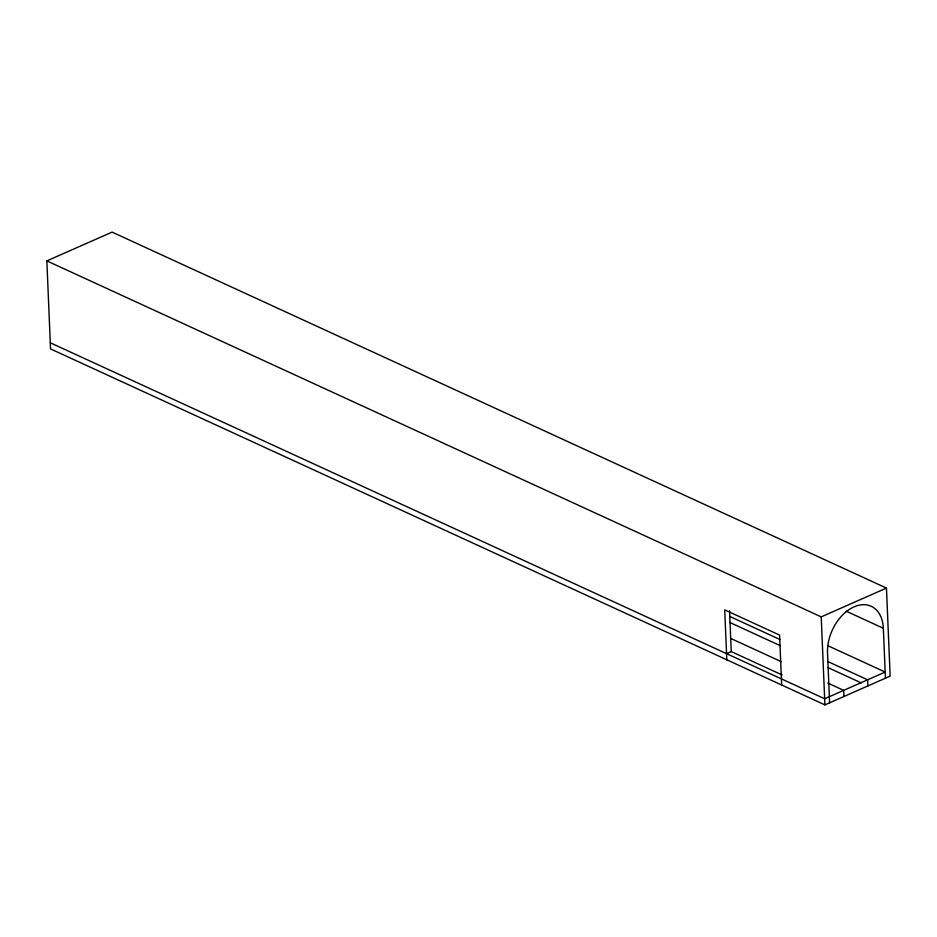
<?xml version="1.0" encoding="UTF-8"?>
<svg xmlns="http://www.w3.org/2000/svg" width="937" height="937" viewBox="0 0 937 937"><rect width="100%" height="100%" fill="white"/><g stroke="black" fill="none" stroke-linecap="round" stroke-linejoin="round"><path stroke-width="1.41" d="M46.85 260.884L112.089 232.107L886.461 588.085L890.15 676.116L824.911 704.893L50.539 348.915L46.85 260.884L821.222 616.874L886.461 588.085M726.55 653.663L731.258 651.59L782.208 675.003M846.158 611.17L883.345 628.27L885.442 678.189M828.062 645.804L885.184 672.063L824.654 698.756L50.282 342.778M729.478 616.312L779.947 639.514M827.769 661.487L867.615 679.805L867.873 685.943M729.736 622.437L780.205 645.64M828.027 667.624L861.232 682.886M730.79 638.46L781.259 661.663M827.758 683.038L843.687 690.358L843.944 696.496M829.62 702.809L827.523 652.89A37.749 25.393 -65.3 0 1 854.029 606.86A37.749 25.393 -65.3 0 1 883.345 628.27M821.222 616.874L824.911 704.893M781.669 685.017L779.584 635.087L724.711 609.87L726.807 659.789M729.548 610.713L731.258 651.59"/></g></svg>
